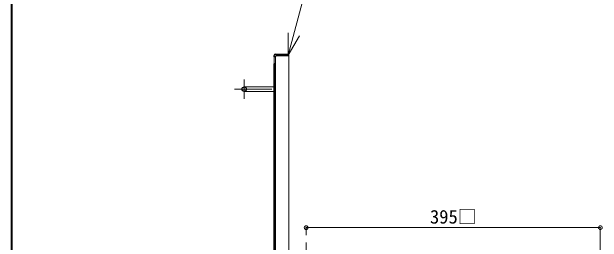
# Model space of a CAD drawing. Units: millimetres at full size, sheet at 1:10; details may follow other scales. Extents: x -2123 to 1927, y -1358 to 1452.
# Drawn here: x -2123 to -1330, y 158 to 467 of the extents above; entities that cross this region are included whole.
import ezdxf
from ezdxf.enums import TextEntityAlignment as Align

# ---------------------------------------------------------------- set-up
doc = ezdxf.new("R2010")
doc.units = ezdxf.units.MM
doc.header["$LTSCALE"] = 10
doc.header["$PDMODE"] = 32
doc.header["$PDSIZE"] = 5
doc.linetypes.add('CHAIN1', pattern=[8, 5, -1, 1, -1])
doc.layers.add('0-0', color=7, linetype='Continuous', lineweight=18)
doc.styles.add('ＭＳ ゴシック', font='')
doc.styles.get('ＭＳ ゴシック').set_extended_font_data('MS Gothic')

msp = doc.modelspace()

# ---------------------------------------------------------------- linework, layer by layer
at = {"layer": '0-0', "color": 1, "lineweight": 40}
msp.add_line((-2122.8, -1358.09), (-2122.8, 1451.91), dxfattribs=at)
at = {"layer": '0-0'}
for p, q in [((-1751.72, 409.11), (-1751.72, 439.11)), ((-1751.72, 409.11), (-1736.72, 435.09)), ((-1770.8, 397.16), (-1770.8, 406.66)), ((-1768.8, 406.66), (-1768.8, 397.16)), ((-1810.8, 366.41), (-1770.8, 366.41)), ((-1810.8, 360.41), (-1770.8, 360.41))]:
    msp.add_line(p, q, dxfattribs=at)
at = {"layer": '0-0', "color": 5, "lineweight": 25}
for p, q in [((-1768.8, 410.41), (-1750.8, 410.41)), ((-1768.8, 406.66), (-1768.8, 407.41)), ((-1767.8, 408.41), (-1750.8, 408.41)), ((-1750.8, 408.41), (-1750.8, 410.41)), ((-1770.8, -2.59), (-1770.8, 397.16))]:
    msp.add_line(p, q, dxfattribs=at)
at = {"layer": '0-0', "color": 4, "lineweight": 9}
for p, q in [((-1750.8, -2.59), (-1750.8, 408.41)), ((-1727.8, 177.41), (-1332.8, 177.41))]:
    msp.add_line(p, q, dxfattribs=at)
at = {"layer": '0-0', "color": 4, "linetype": 'CHAIN1', "lineweight": 9}
for p, q in [((-1810.8, 376.41), (-1810.8, 350.41)), ((-1823.8, 363.41), (-1770.8, 363.41)), ((-1727.8, -52.59), (-1727.8, 177.41)), ((-1332.8, -22.59), (-1332.8, 177.41))]:
    msp.add_line(p, q, dxfattribs=at)
at = {"layer": '0-0'}
msp.add_lwpolyline([(-1751.72, 409.11), (-1721.2, 523.02), (-1674.64, 523.02)], dxfattribs=at)
at = {"layer": '0-0', "color": 5, "lineweight": 25}
for points in [[(-1768.8, 406.66), (-1770.8, 406.66), (-1770.8, 408.41)], [(-1768.8, -1.59), (-1768.8, 397.16), (-1770.8, 397.16)]]:
    msp.add_lwpolyline(points, dxfattribs=at)
msp.add_circle((-1810.8, 363.41), 3, dxfattribs=at)
for centre, radius in [((-1768.8, 408.41), 2), ((-1767.8, 407.41), 1)]:
    msp.add_arc(centre, radius, 90, 180, dxfattribs=at)
at = {"layer": '0-0', "color": 1}
for p in [(-1727.8, 177.41), (-1332.8, 177.41)]:
    msp.add_point(p, dxfattribs=at)

# ---------------------------------------------------------------- texts
at = {"layer": '0-0', "style": 'ＭＳ ゴシック'}
msp.add_text('395□', height=18.33, dxfattribs=at).set_placement((-1561.55, 177.41), align=Align.BOTTOM_LEFT)

doc.saveas('drawing.dxf')
